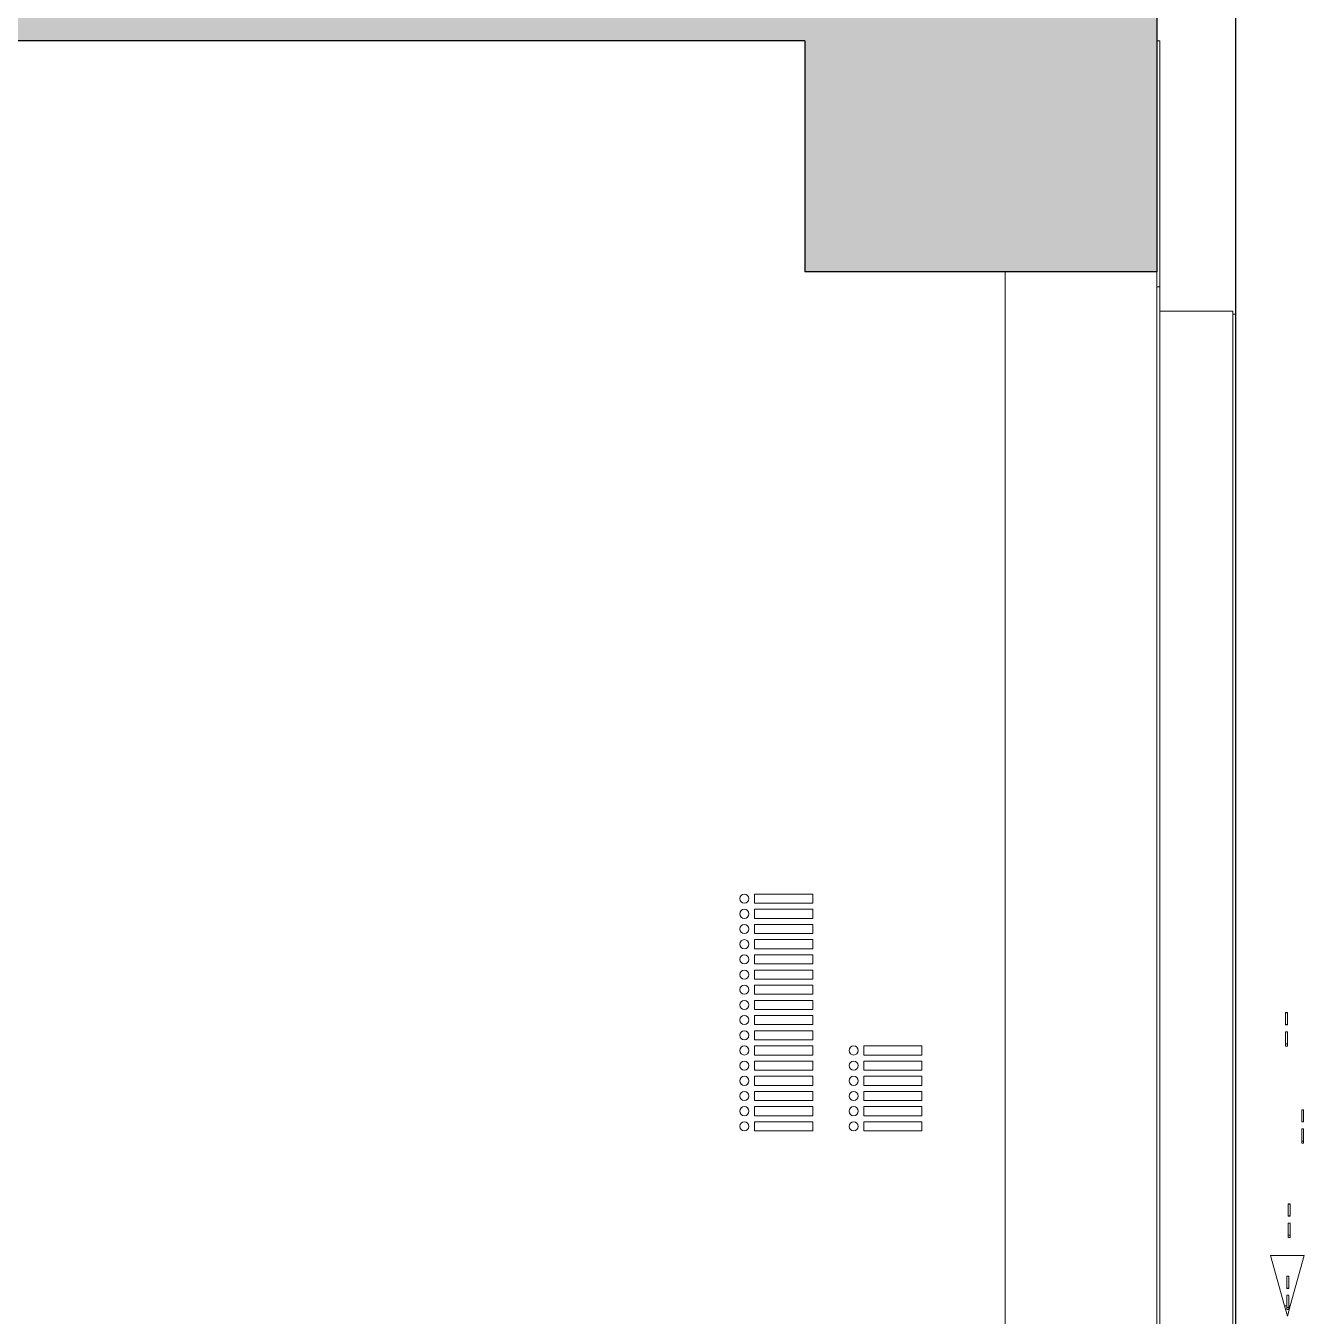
# Model space of a CAD drawing. Header units: metres. Extents: x -35.7 to 3.2, y -7 to 21.9.
# Drawn here: x -1.993 to 0.113, y 0.57 to 2.695 of the extents above; entities that cross this region are included whole.
import ezdxf

# ---------------------------------------------------------------- set-up
doc = ezdxf.new("R2010")
doc.units = ezdxf.units.M
doc.header["$MEASUREMENT"] = 0
for name, color, linetype in [('B_Schnitt B Garagenrampe RB_1_110 Wand Aussen', 7, 'Continuous'), ('B_Schnitt B Garagenrampe RB_1_150 Stütze', 7, 'Continuous'), ('B_Schnitt B Garagenrampe RB_1_210 Decke', 7, 'Continuous'), ('B_Schnitt B Garagenrampe RB_1_250 Träger Unterzug', 7, 'Continuous'), ('B_Schnitt B Garagenrampe RB_1_910 Allgemein Lageplan Höhen', 7, 'Continuous'), ('B_Schnitt B Garagenrampe RB_1_Neubau_840 Baulinien', 7, 'Continuous')]:
    doc.layers.add(name, color=color, linetype=linetype)

msp = doc.modelspace()

# ---------------------------------------------------------------- hatches: boundary and pattern name
at = {"layer": 'B_Schnitt B Garagenrampe RB_1_210 Decke', "linetype": 'Continuous', "lineweight": 0, "true_color": 0x000000}
msp.add_hatch(color=18, dxfattribs=at).paths.add_polyline_path([(-14.87, 2.67), (-0.13, 2.67), (-0.13, 2.87), (-14.87, 2.87)])
at = {"layer": 'B_Schnitt B Garagenrampe RB_1_250 Träger Unterzug', "linetype": 'Continuous', "lineweight": 0, "true_color": 0x000000}
msp.add_hatch(color=18, dxfattribs=at).paths.add_polyline_path([(-0.71, 2.29), (-0.13, 2.29), (-0.13, 2.67), (-0.71, 2.67)])

# ---------------------------------------------------------------- linework, layer by layer
at = {"layer": 'B_Schnitt B Garagenrampe RB_1_110 Wand Aussen', "color": 7, "linetype": 'Continuous', "lineweight": 18, "ltscale": 1000}
for p, q in [((-0.125, 2.67), (-0.13, 2.67)), ((-0.125, 2.265), (-0.125, 2.67))]:
    msp.add_line(p, q, dxfattribs=at)
at = {"layer": 'B_Schnitt B Garagenrampe RB_1_110 Wand Aussen', "color": 7, "linetype": 'Continuous', "lineweight": 13, "ltscale": 1000}
for p, q in [((-0.125, 2.265), (-0.13, 2.265)), ((-0.125, 2.265), (-0.125, 2.225)), ((-0.125, 2.225), (-0.125, -0.31)), ((-0.005, 2.225), (-0.125, 2.225)), ((-0.005, 2.225), (-0.005, 2.22)), ((-0.005, 2.22), (-0.005, -0.48)), ((-0.005, 2.22), (0, 2.22)), ((-0.005, 2.22), (0, 2.22))]:
    msp.add_line(p, q, dxfattribs=at)
at = {"layer": 'B_Schnitt B Garagenrampe RB_1_110 Wand Aussen', "color": 253, "linetype": 'Continuous', "lineweight": 13, "ltscale": 1000, "true_color": 0x9f9f9f, "flags": 128}
for points in [[(-0.793, 1.265), (-0.697, 1.265), (-0.697, 1.25), (-0.793, 1.25)], [(-0.793, 1.24), (-0.697, 1.24), (-0.697, 1.225), (-0.793, 1.225)], [(-0.793, 1.215), (-0.697, 1.215), (-0.697, 1.2), (-0.793, 1.2)], [(-0.793, 1.19), (-0.697, 1.19), (-0.697, 1.175), (-0.793, 1.175)], [(-0.793, 1.165), (-0.697, 1.165), (-0.697, 1.15), (-0.793, 1.15)], [(-0.793, 1.14), (-0.697, 1.14), (-0.697, 1.125), (-0.793, 1.125)], [(-0.793, 1.115), (-0.697, 1.115), (-0.697, 1.1), (-0.793, 1.1)], [(-0.793, 1.09), (-0.697, 1.09), (-0.697, 1.075), (-0.793, 1.075)], [(-0.793, 1.065), (-0.697, 1.065), (-0.697, 1.05), (-0.793, 1.05)], [(-0.793, 1.04), (-0.697, 1.04), (-0.697, 1.025), (-0.793, 1.025)], [(-0.793, 1.015), (-0.697, 1.015), (-0.697, 1), (-0.793, 1)], [(-0.613, 1.015), (-0.517, 1.015), (-0.517, 1), (-0.613, 1)], [(-0.793, 0.99), (-0.697, 0.99), (-0.697, 0.975), (-0.793, 0.975)], [(-0.613, 0.99), (-0.517, 0.99), (-0.517, 0.975), (-0.613, 0.975)], [(-0.793, 0.965), (-0.697, 0.965), (-0.697, 0.95), (-0.793, 0.95)], [(-0.613, 0.965), (-0.517, 0.965), (-0.517, 0.95), (-0.613, 0.95)], [(-0.793, 0.94), (-0.697, 0.94), (-0.697, 0.925), (-0.793, 0.925)], [(-0.613, 0.94), (-0.517, 0.94), (-0.517, 0.925), (-0.613, 0.925)], [(-0.793, 0.915), (-0.697, 0.915), (-0.697, 0.9), (-0.793, 0.9)], [(-0.613, 0.915), (-0.517, 0.915), (-0.517, 0.9), (-0.613, 0.9)], [(-0.793, 0.89), (-0.697, 0.89), (-0.697, 0.875), (-0.793, 0.875)], [(-0.613, 0.89), (-0.517, 0.89), (-0.517, 0.875), (-0.613, 0.875)]]:
    msp.add_lwpolyline(points, close=True, dxfattribs=at)
at = {"layer": 'B_Schnitt B Garagenrampe RB_1_110 Wand Aussen', "color": 253, "linetype": 'Continuous', "lineweight": 13, "ltscale": 1000, "true_color": 0x9f9f9f}
for centre in [(-0.8095, 1.2575), (-0.8095, 1.2325), (-0.8095, 1.2075), (-0.8095, 1.1825), (-0.8095, 1.1575), (-0.8095, 1.1325), (-0.8095, 1.1075), (-0.8095, 1.0825), (-0.8095, 1.0575), (-0.8095, 1.0325), (-0.8095, 1.0075), (-0.6295, 1.0075), (-0.8095, 0.9825), (-0.6295, 0.9825), (-0.8095, 0.9575), (-0.6295, 0.9575), (-0.8095, 0.9325), (-0.6295, 0.9325), (-0.8095, 0.9075), (-0.6295, 0.9075), (-0.8095, 0.8825), (-0.6295, 0.8825)]:
    msp.add_circle(centre, 0.0075, dxfattribs=at)
at = {"layer": 'B_Schnitt B Garagenrampe RB_1_150 Stütze', "color": 7, "linetype": 'Continuous', "lineweight": 18, "ltscale": 1000}
for p, q in [((-0.38, -0.31), (-0.38, 2.29)), ((-0.13, -0.31), (-0.13, 2.29))]:
    msp.add_line(p, q, dxfattribs=at)
at = {"layer": 'B_Schnitt B Garagenrampe RB_1_210 Decke', "color": 7, "linetype": 'Continuous', "lineweight": 25, "ltscale": 1000}
for p, q in [((-0.13, 2.87), (-0.13, 2.67)), ((-0.71, 2.67), (-2.93, 2.67))]:
    msp.add_line(p, q, dxfattribs=at)
at = {"layer": 'B_Schnitt B Garagenrampe RB_1_250 Träger Unterzug', "color": 7, "linetype": 'Continuous', "lineweight": 25, "ltscale": 1000}
for p, q in [((-0.71, 2.67), (-0.71, 2.29)), ((-0.13, 2.67), (-0.13, 2.29)), ((-0.13, 2.29), (-0.71, 2.29))]:
    msp.add_line(p, q, dxfattribs=at)
at = {"layer": 'B_Schnitt B Garagenrampe RB_1_910 Allgemein Lageplan Höhen', "color": 7, "linetype": 'Continuous', "lineweight": 13, "ltscale": 1000}
for p, q in [((0.0816, 1.0696), (0.0816, 1.0698)), ((0.0848, 1.0698), (0.0816, 1.0698)), ((0.0816, 1.05), (0.0816, 1.0696)), ((0.0848, 1.0696), (0.0816, 1.0696)), ((0.0848, 1.0696), (0.0848, 1.0698)), ((0.0848, 1.05), (0.0848, 1.0696)), ((0.0816, 1.0498), (0.0816, 1.05)), ((0.0848, 1.05), (0.0816, 1.05)), ((0.0816, 1.0497), (0.0816, 1.0498)), ((0.0848, 1.0497), (0.0816, 1.0497)), ((0.0848, 1.0498), (0.0848, 1.05)), ((0.0848, 1.0497), (0.0848, 1.0498)), ((0.0848, 1.0383), (0.0816, 1.0383)), ((0.0816, 1.038), (0.0816, 1.0382)), ((0.0816, 1.0376), (0.0816, 1.038)), ((0.0816, 1.0372), (0.0816, 1.0376)), ((0.0816, 1.0366), (0.0816, 1.0372)), ((0.0816, 1.0358), (0.0816, 1.0366)), ((0.0816, 1.035), (0.0816, 1.0358)), ((0.0816, 1.034), (0.0816, 1.035)), ((0.0816, 1.0329), (0.0816, 1.034)), ((0.0816, 1.0316), (0.0816, 1.0329)), ((0.0816, 1.0301), (0.0816, 1.0316)), ((0.0816, 1.0283), (0.0816, 1.0301)), ((0.0816, 1.0266), (0.0816, 1.0283)), ((0.0816, 1.0251), (0.0816, 1.0266)), ((0.0816, 1.0238), (0.0816, 1.0251)), ((0.0816, 1.0227), (0.0816, 1.0238)), ((0.0816, 1.0214), (0.0816, 1.0227)), ((0.0816, 1.0203), (0.0816, 1.0214)), ((0.0816, 1.0194), (0.0816, 1.0203)), ((0.0848, 1.038), (0.0848, 1.0382)), ((0.0848, 1.0376), (0.0848, 1.038)), ((0.0848, 1.0372), (0.0848, 1.0376)), ((0.0848, 1.0366), (0.0848, 1.0372)), ((0.0848, 1.0358), (0.0848, 1.0366)), ((0.0848, 1.035), (0.0848, 1.0358)), ((0.0848, 1.034), (0.0848, 1.035)), ((0.0848, 1.0329), (0.0848, 1.034)), ((0.0848, 1.0316), (0.0848, 1.0329)), ((0.0848, 1.0301), (0.0848, 1.0316)), ((0.0848, 1.0283), (0.0848, 1.0301)), ((0.0848, 1.0266), (0.0848, 1.0283)), ((0.0848, 1.0251), (0.0848, 1.0266)), ((0.0848, 1.0238), (0.0848, 1.0251)), ((0.0848, 1.0227), (0.0848, 1.0238)), ((0.0848, 1.0214), (0.0848, 1.0227)), ((0.0848, 1.0203), (0.0848, 1.0214)), ((0.0848, 1.0194), (0.0848, 1.0203)), ((0.0816, 1.0188), (0.0816, 1.0194)), ((0.0816, 1.0184), (0.0816, 1.0188)), ((0.0816, 1.0182), (0.0816, 1.0184)), ((0.0848, 1.0182), (0.0816, 1.0182)), ((0.0816, 1.0172), (0.0816, 1.0182)), ((0.0816, 1.0161), (0.0816, 1.0172)), ((0.0816, 1.0153), (0.0816, 1.0161)), ((0.0816, 1.0147), (0.0816, 1.0153)), ((0.0848, 1.0147), (0.0816, 1.0147)), ((0.0848, 1.0188), (0.0848, 1.0194)), ((0.0848, 1.0184), (0.0848, 1.0188)), ((0.0848, 1.0182), (0.0848, 1.0184)), ((0.0848, 1.0172), (0.0848, 1.0182)), ((0.0848, 1.0161), (0.0848, 1.0172)), ((0.0848, 1.0153), (0.0848, 1.0161)), ((0.0848, 1.0147), (0.0848, 1.0153)), ((0.1085, 0.9096), (0.1085, 0.9098)), ((0.1116, 0.9098), (0.1085, 0.9098)), ((0.1085, 0.89), (0.1085, 0.9096)), ((0.1116, 0.9096), (0.1085, 0.9096)), ((0.1116, 0.9096), (0.1116, 0.9098)), ((0.1116, 0.89), (0.1116, 0.9096)), ((0.1116, 0.89), (0.1085, 0.89)), ((0.1085, 0.8898), (0.1085, 0.89)), ((0.1085, 0.8897), (0.1085, 0.8898)), ((0.1116, 0.8897), (0.1085, 0.8897)), ((0.1116, 0.8783), (0.1085, 0.8783)), ((0.1085, 0.878), (0.1085, 0.8782)), ((0.1085, 0.8776), (0.1085, 0.878)), ((0.1085, 0.8772), (0.1085, 0.8776)), ((0.1085, 0.8766), (0.1085, 0.8772)), ((0.1085, 0.8758), (0.1085, 0.8766)), ((0.1085, 0.875), (0.1085, 0.8758)), ((0.1085, 0.874), (0.1085, 0.875)), ((0.1085, 0.8729), (0.1085, 0.874)), ((0.1085, 0.8716), (0.1085, 0.8729)), ((0.1085, 0.8701), (0.1085, 0.8716)), ((0.1116, 0.8898), (0.1116, 0.89)), ((0.1116, 0.8897), (0.1116, 0.8898)), ((0.1116, 0.878), (0.1116, 0.8782)), ((0.1116, 0.8776), (0.1116, 0.878)), ((0.1116, 0.8772), (0.1116, 0.8776)), ((0.1116, 0.8766), (0.1116, 0.8772)), ((0.1116, 0.8758), (0.1116, 0.8766)), ((0.1116, 0.875), (0.1116, 0.8758)), ((0.1116, 0.874), (0.1116, 0.875)), ((0.1116, 0.8729), (0.1116, 0.874)), ((0.1116, 0.8716), (0.1116, 0.8729)), ((0.1116, 0.8701), (0.1116, 0.8716)), ((0.1085, 0.8683), (0.1085, 0.8701)), ((0.1085, 0.8666), (0.1085, 0.8683)), ((0.1085, 0.8651), (0.1085, 0.8666)), ((0.1085, 0.8638), (0.1085, 0.8651)), ((0.1085, 0.8627), (0.1085, 0.8638)), ((0.1085, 0.8614), (0.1085, 0.8627)), ((0.1085, 0.8603), (0.1085, 0.8614)), ((0.1085, 0.8594), (0.1085, 0.8603)), ((0.1085, 0.8588), (0.1085, 0.8594)), ((0.1085, 0.8584), (0.1085, 0.8588)), ((0.1085, 0.8582), (0.1085, 0.8584)), ((0.1116, 0.8582), (0.1085, 0.8582)), ((0.1085, 0.8572), (0.1085, 0.8582)), ((0.1085, 0.8561), (0.1085, 0.8572)), ((0.1085, 0.8553), (0.1085, 0.8561)), ((0.1085, 0.8547), (0.1085, 0.8553)), ((0.1116, 0.8547), (0.1085, 0.8547)), ((0.1116, 0.8683), (0.1116, 0.8701)), ((0.1116, 0.8666), (0.1116, 0.8683)), ((0.1116, 0.8651), (0.1116, 0.8666)), ((0.1116, 0.8638), (0.1116, 0.8651)), ((0.1116, 0.8627), (0.1116, 0.8638)), ((0.1116, 0.8614), (0.1116, 0.8627)), ((0.1116, 0.8603), (0.1116, 0.8614)), ((0.1116, 0.8594), (0.1116, 0.8603)), ((0.1116, 0.8588), (0.1116, 0.8594)), ((0.1116, 0.8584), (0.1116, 0.8588)), ((0.1116, 0.8582), (0.1116, 0.8584)), ((0.1116, 0.8572), (0.1116, 0.8582)), ((0.1116, 0.8561), (0.1116, 0.8572)), ((0.1116, 0.8553), (0.1116, 0.8561)), ((0.1116, 0.8547), (0.1116, 0.8553)), ((0.0864, 0.7546), (0.0864, 0.7548)), ((0.0895, 0.7548), (0.0864, 0.7548)), ((0.0864, 0.735), (0.0864, 0.7546)), ((0.0895, 0.7546), (0.0864, 0.7546)), ((0.0895, 0.7546), (0.0895, 0.7548)), ((0.0895, 0.735), (0.0895, 0.7546)), ((0.0895, 0.735), (0.0864, 0.735)), ((0.0864, 0.7348), (0.0864, 0.735)), ((0.0864, 0.7347), (0.0864, 0.7348)), ((0.0895, 0.7347), (0.0864, 0.7347)), ((0.0895, 0.7233), (0.0864, 0.7233)), ((0.0864, 0.723), (0.0864, 0.7232)), ((0.0864, 0.7226), (0.0864, 0.723)), ((0.0864, 0.7222), (0.0864, 0.7226)), ((0.0895, 0.7348), (0.0895, 0.735)), ((0.0895, 0.7347), (0.0895, 0.7348)), ((0.0895, 0.723), (0.0895, 0.7232)), ((0.0895, 0.7226), (0.0895, 0.723)), ((0.0895, 0.7222), (0.0895, 0.7226)), ((0.0864, 0.7216), (0.0864, 0.7222)), ((0.0864, 0.7208), (0.0864, 0.7216)), ((0.0864, 0.72), (0.0864, 0.7208)), ((0.0864, 0.719), (0.0864, 0.72)), ((0.0864, 0.7179), (0.0864, 0.719)), ((0.0864, 0.7166), (0.0864, 0.7179)), ((0.0864, 0.7151), (0.0864, 0.7166)), ((0.0864, 0.7133), (0.0864, 0.7151)), ((0.0864, 0.7116), (0.0864, 0.7133)), ((0.0864, 0.7101), (0.0864, 0.7116)), ((0.0864, 0.7088), (0.0864, 0.7101)), ((0.0864, 0.7077), (0.0864, 0.7088)), ((0.0864, 0.7064), (0.0864, 0.7077)), ((0.0864, 0.7053), (0.0864, 0.7064)), ((0.0864, 0.7044), (0.0864, 0.7053)), ((0.0864, 0.7038), (0.0864, 0.7044)), ((0.0864, 0.7034), (0.0864, 0.7038)), ((0.0864, 0.7032), (0.0864, 0.7034)), ((0.0895, 0.7032), (0.0864, 0.7032)), ((0.0864, 0.7022), (0.0864, 0.7032)), ((0.0864, 0.7011), (0.0864, 0.7022)), ((0.0895, 0.7216), (0.0895, 0.7222)), ((0.0895, 0.7208), (0.0895, 0.7216)), ((0.0895, 0.72), (0.0895, 0.7208)), ((0.0895, 0.719), (0.0895, 0.72)), ((0.0895, 0.7179), (0.0895, 0.719)), ((0.0895, 0.7166), (0.0895, 0.7179)), ((0.0895, 0.7151), (0.0895, 0.7166)), ((0.0895, 0.7133), (0.0895, 0.7151)), ((0.0895, 0.7116), (0.0895, 0.7133)), ((0.0895, 0.7101), (0.0895, 0.7116)), ((0.0895, 0.7088), (0.0895, 0.7101)), ((0.0895, 0.7077), (0.0895, 0.7088)), ((0.0895, 0.7064), (0.0895, 0.7077)), ((0.0895, 0.7053), (0.0895, 0.7064)), ((0.0895, 0.7044), (0.0895, 0.7053)), ((0.0895, 0.7038), (0.0895, 0.7044)), ((0.0895, 0.7034), (0.0895, 0.7038)), ((0.0895, 0.7032), (0.0895, 0.7034)), ((0.0895, 0.7022), (0.0895, 0.7032)), ((0.0895, 0.7011), (0.0895, 0.7022)), ((0.0864, 0.7003), (0.0864, 0.7011)), ((0.0864, 0.6997), (0.0864, 0.7003)), ((0.0895, 0.6997), (0.0864, 0.6997)), ((0.0895, 0.7003), (0.0895, 0.7011)), ((0.0895, 0.6997), (0.0895, 0.7003)), ((0.057, 0.67), (0.0607, 0.67)), ((0.0801, 0.5867), (0.057, 0.67)), ((0.0607, 0.67), (0.0709, 0.67)), ((0.0709, 0.67), (0.0848, 0.67)), ((0.0848, 0.67), (0.0986, 0.67)), ((0.0894, 0.5867), (0.1125, 0.67)), ((0.0986, 0.67), (0.1088, 0.67)), ((0.1088, 0.67), (0.1125, 0.67)), ((0.0842, 0.6356), (0.0842, 0.6358)), ((0.0874, 0.6358), (0.0842, 0.6358)), ((0.0842, 0.616), (0.0842, 0.6356)), ((0.0874, 0.6356), (0.0842, 0.6356)), ((0.0874, 0.6356), (0.0874, 0.6358)), ((0.0874, 0.616), (0.0874, 0.6356)), ((0.0874, 0.616), (0.0842, 0.616)), ((0.0842, 0.6158), (0.0842, 0.616)), ((0.0842, 0.6157), (0.0842, 0.6158)), ((0.0874, 0.6157), (0.0842, 0.6157)), ((0.0874, 0.6043), (0.0842, 0.6043)), ((0.0842, 0.604), (0.0842, 0.6042)), ((0.0842, 0.6036), (0.0842, 0.604)), ((0.0842, 0.6032), (0.0842, 0.6036)), ((0.0842, 0.6026), (0.0842, 0.6032)), ((0.0842, 0.6018), (0.0842, 0.6026)), ((0.0842, 0.601), (0.0842, 0.6018)), ((0.0842, 0.6), (0.0842, 0.601)), ((0.0842, 0.5989), (0.0842, 0.6)), ((0.0842, 0.5976), (0.0842, 0.5989)), ((0.0842, 0.5961), (0.0842, 0.5976)), ((0.0842, 0.5943), (0.0842, 0.5961)), ((0.0874, 0.6158), (0.0874, 0.616)), ((0.0874, 0.6157), (0.0874, 0.6158)), ((0.0874, 0.604), (0.0874, 0.6042)), ((0.0874, 0.6036), (0.0874, 0.604)), ((0.0874, 0.6032), (0.0874, 0.6036)), ((0.0874, 0.6026), (0.0874, 0.6032)), ((0.0874, 0.6018), (0.0874, 0.6026)), ((0.0874, 0.601), (0.0874, 0.6018)), ((0.0874, 0.6), (0.0874, 0.601)), ((0.0874, 0.5989), (0.0874, 0.6)), ((0.0874, 0.5976), (0.0874, 0.5989)), ((0.0874, 0.5961), (0.0874, 0.5976)), ((0.0874, 0.5943), (0.0874, 0.5961)), ((0.0801, 0.5867), (0.0807, 0.5867)), ((0.0848, 0.57), (0.0801, 0.5867)), ((0.0807, 0.5867), (0.0824, 0.5867)), ((0.0824, 0.5867), (0.0842, 0.5867)), ((0.0842, 0.5926), (0.0842, 0.5943)), ((0.0842, 0.5911), (0.0842, 0.5926)), ((0.0842, 0.5898), (0.0842, 0.5911)), ((0.0842, 0.5887), (0.0842, 0.5898)), ((0.0842, 0.5874), (0.0842, 0.5887)), ((0.0842, 0.5863), (0.0842, 0.5874)), ((0.0842, 0.5854), (0.0842, 0.5863)), ((0.0842, 0.5848), (0.0842, 0.5854)), ((0.0842, 0.5844), (0.0842, 0.5848)), ((0.0842, 0.5842), (0.0842, 0.5844)), ((0.0874, 0.5842), (0.0842, 0.5842)), ((0.0842, 0.5832), (0.0842, 0.5842)), ((0.0874, 0.5842), (0.0842, 0.5842)), ((0.0842, 0.5821), (0.0842, 0.5832)), ((0.0842, 0.5813), (0.0842, 0.5821)), ((0.0842, 0.5807), (0.0842, 0.5813)), ((0.0874, 0.5807), (0.0842, 0.5807)), ((0.0848, 0.57), (0.0894, 0.5867)), ((0.0874, 0.5926), (0.0874, 0.5943)), ((0.0874, 0.5911), (0.0874, 0.5926)), ((0.0874, 0.5898), (0.0874, 0.5911)), ((0.0874, 0.5887), (0.0874, 0.5898)), ((0.0874, 0.5874), (0.0874, 0.5887)), ((0.0874, 0.5863), (0.0874, 0.5874)), ((0.0874, 0.5867), (0.0888, 0.5867)), ((0.0874, 0.5854), (0.0874, 0.5863)), ((0.0874, 0.5848), (0.0874, 0.5854)), ((0.0874, 0.5844), (0.0874, 0.5848)), ((0.0874, 0.5842), (0.0874, 0.5844)), ((0.0874, 0.5832), (0.0874, 0.5842)), ((0.0874, 0.5821), (0.0874, 0.5832)), ((0.0874, 0.5813), (0.0874, 0.5821)), ((0.0874, 0.5807), (0.0874, 0.5813)), ((0.0888, 0.5867), (0.0894, 0.5867))]:
    msp.add_line(p, q, dxfattribs=at)
at = {"layer": 'B_Schnitt B Garagenrampe RB_1_Neubau_840 Baulinien', "color": 1, "linetype": 'Continuous', "lineweight": 25, "ltscale": 1000, "true_color": 0xfb0106}
msp.add_line((0, -6.95), (0, 21.5), dxfattribs=at)

doc.saveas('drawing.dxf')
